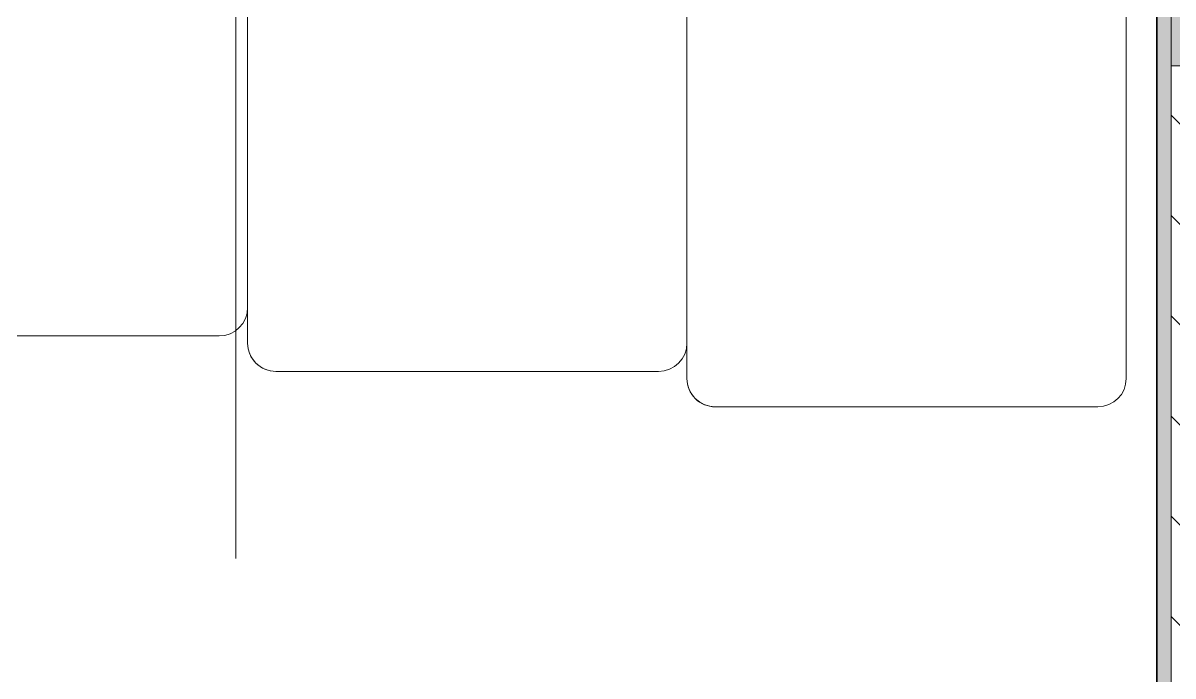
# Model space of a CAD drawing. Header units: millimetres. Extents: x 81494 to 296443, y -8553 to 29000.
# Drawn here: x 105510 to 107132, y 1539 to 2460 of the extents above; entities that cross this region are included whole.
import ezdxf

# ---------------------------------------------------------------- set-up
doc = ezdxf.new("R2010")
doc.units = ezdxf.units.MM
doc.linetypes.add('Осевая', pattern=[3175, 635, -476.25, 1587.5, -476.25])
for name, color, linetype, lineweight in [('A-GENM', 7, 'Continuous', 9), ('A-WALL', 7, 'Continuous', 9), ('I-WALL', 7, 'Continuous', 9), ('Оси-2', 7, 'Осевая', 9)]:
    doc.layers.add(name, color=color, linetype=linetype, lineweight=lineweight)
for name, color, linetype, lineweight, true_color in [('A-WALL-1', 9, 'Continuous', 9, 0x808080), ('A-WALL-FNSH-1', 9, 'Continuous', 9, 0x808080), ('I-FURN-1', 9, 'Continuous', 9, 0x808080)]:
    doc.layers.add(name, color=color, linetype=linetype, lineweight=lineweight, true_color=true_color)

# ---------------------------------------------------------------- blocks, each defined once
blk = doc.blocks.new('Bed - Small Sizes - 1_118-V38-План расстановки мебели и оборудования 1 этажа в осях 23_1-33')
at = {"layer": 'I-FURN-1'}
for p, q in [((247.3, 1550), (-292.7, 1550)), ((-292.7, 1550), (247.3, 1550)), ((-332.7, 1510), (-332.7, 460)), ((-332.7, 460), (-332.7, 1510)), ((287.3, 657.7), (287.3, 1510)), ((287.3, 1510), (287.3, 1460)), ((287.3, 1460), (287.3, 657.7)), ((287.3, 657.7), (-212.7, 460)), ((-212.7, 460), (287.3, 657.7)), ((-212.7, 460), (287.3, 657.7)), ((287.3, 460), (287.3, 657.7)), ((287.3, 657.7), (287.3, 510)), ((287.3, 510), (287.3, 657.7)), ((287.3, 657.7), (287.3, 510)), ((287.3, 510), (287.3, 460)), ((287.3, 90), (287.3, 510)), ((287.3, 510), (287.3, 90)), ((-212.7, 460), (-332.7, 460)), ((-332.7, 460), (-332.7, 40)), ((-332.7, 40), (-332.7, 460)), ((-332.7, 460), (-212.7, 460)), ((-332.7, 460), (-332.7, 40)), ((-332.7, 40), (-332.7, 460)), ((-332.7, 460), (-212.7, 460)), ((287.3, 460), (-212.7, 460)), ((-212.7, 460), (287.3, 460)), ((-212.7, 460), (287.3, 460)), ((287.3, 460), (-212.7, 460)), ((-212.7, 460), (287.3, 460)), ((287.3, 40), (287.3, 460)), ((287.3, 460), (287.3, 90)), ((-277.5, 446.2), (-242.7, 420)), ((-277.5, 26.2), (-277.5, 446.2)), ((-277.5, 446.2), (232.5, 446.2)), ((-277.5, 446.2), (232.5, 446.2)), ((-277.5, 26.2), (-277.5, 446.2)), ((232.5, 446.2), (197.3, 420)), ((232.5, 446.2), (232.5, 26.2)), ((232.5, 446.2), (232.5, 26.2)), ((287.3, 90), (287.3, 40)), ((287.3, 40), (287.3, 90)), ((287.3, 90), (287.3, 40)), ((-277.5, 26.2), (-242.7, 60)), ((232.5, 26.2), (197.3, 60)), ((232.5, 26.2), (-277.5, 26.2)), ((232.5, 26.2), (-277.5, 26.2)), ((-292.7, 0), (247.3, 0)), ((247.3, 0), (-292.7, 0)), ((-292.7, 0), (247.3, 0)), ((247.3, 0), (-292.7, 0))]:
    blk.add_line(p, q, dxfattribs=at)
for centre, start, end in [((-292.7, 1510), 90, 180), ((-292.7, 1510), 90, 180), ((247.3, 1510), 360, 90), ((247.3, 1510), 0, 90), ((-292.7, 40), 180, 270), ((-292.7, 40), 180, 270), ((-292.7, 40), 180, 270), ((-292.7, 40), 180, 270), ((247.3, 40), 270, 360), ((247.3, 40), 270, 0), ((247.3, 40), 270, 360), ((247.3, 40), 270, 360)]:
    blk.add_arc(centre, 40, start, end, dxfattribs=at)
blk = doc.blocks.new('Bed - Small Sizes - Single 5-V39-План расстановки мебели и оборудования 1 этажа в осях 23_1-33')
at = {"layer": 'I-FURN-1'}
for p, q in [((247.3, 1450), (-292.7, 1450)), ((-292.7, 1450), (247.3, 1450)), ((-332.7, 1410), (-332.7, 607.7)), ((-332.7, 607.7), (-332.7, 1410)), ((287.3, 657.7), (287.3, 1410)), ((287.3, 1410), (287.3, 1360)), ((287.3, 1360), (287.3, 657.7)), ((287.3, 657.7), (-212.7, 460)), ((-212.7, 460), (287.3, 657.7)), ((-212.7, 460), (287.3, 657.7)), ((287.3, 460), (287.3, 657.7)), ((287.3, 657.7), (287.3, 510)), ((287.3, 510), (287.3, 657.7)), ((287.3, 657.7), (287.3, 510)), ((-332.7, 607.7), (-332.7, 460)), ((-332.7, 460), (-332.7, 607.7)), ((287.3, 510), (287.3, 460)), ((287.3, 90), (287.3, 510)), ((287.3, 510), (287.3, 90)), ((-212.7, 460), (-332.7, 460)), ((-332.7, 460), (-332.7, 410)), ((-332.7, 40), (-332.7, 460)), ((-332.7, 460), (-212.7, 460)), ((-332.7, 460), (-332.7, 40)), ((-332.7, 40), (-332.7, 460)), ((-332.7, 460), (-212.7, 460)), ((287.3, 460), (-212.7, 460)), ((-212.7, 460), (287.3, 460)), ((-212.7, 460), (287.3, 460)), ((287.3, 460), (-212.7, 460)), ((-212.7, 460), (287.3, 460)), ((287.3, 40), (287.3, 460)), ((287.3, 460), (287.3, 90)), ((-277.5, 446.2), (-242.7, 420)), ((-277.5, 26.2), (-277.5, 446.2)), ((-277.5, 446.2), (232.5, 446.2)), ((-277.5, 446.2), (232.5, 446.2)), ((-277.5, 26.2), (-277.5, 446.2)), ((232.5, 446.2), (197.3, 420)), ((232.5, 446.2), (232.5, 26.2)), ((232.5, 446.2), (232.5, 26.2)), ((-332.7, 410), (-332.7, 40)), ((287.3, 90), (287.3, 40)), ((287.3, 40), (287.3, 90)), ((287.3, 90), (287.3, 40)), ((-277.5, 26.2), (-242.7, 60)), ((232.5, 26.2), (197.3, 60)), ((232.5, 26.2), (-277.5, 26.2)), ((232.5, 26.2), (-277.5, 26.2)), ((-292.7, 0), (247.3, 0)), ((247.3, 0), (-292.7, 0)), ((-292.7, 0), (247.3, 0)), ((247.3, 0), (-292.7, 0))]:
    blk.add_line(p, q, dxfattribs=at)
for centre, start, end in [((-292.7, 1410), 90, 180), ((-292.7, 1410), 90, 180), ((247.3, 1410), 360, 90), ((247.3, 1410), 0, 90), ((-292.7, 40), 180, 270), ((-292.7, 40), 180, 270), ((-292.7, 40), 180, 270), ((-292.7, 40), 180, 270), ((247.3, 40), 270, 360), ((247.3, 40), 270, 0), ((247.3, 40), 270, 360), ((247.3, 40), 270, 360)]:
    blk.add_arc(centre, 40, start, end, dxfattribs=at)
blk = doc.blocks.new('Bed - Small Sizes - Single 6-25586208-План расстановки мебели и оборудования 1 этажа в осях 23_1-33')
at = {"layer": 'I-FURN-1'}
for p, q in [((247.3, 1350), (-292.7, 1350)), ((-292.7, 1350), (247.3, 1350)), ((-332.7, 1310), (-332.7, 607.7)), ((-332.7, 607.7), (-332.7, 1310)), ((287.3, 657.7), (287.3, 1310)), ((287.3, 1310), (287.3, 657.7)), ((287.3, 657.7), (-212.7, 460)), ((-212.7, 460), (287.3, 657.7)), ((-212.7, 460), (287.3, 657.7)), ((287.3, 460), (287.3, 657.7)), ((287.3, 657.7), (287.3, 460)), ((287.3, 40), (287.3, 657.7)), ((287.3, 657.7), (287.3, 40)), ((-332.7, 607.7), (-332.7, 460)), ((-332.7, 460), (-332.7, 607.7)), ((-212.7, 460), (-332.7, 460)), ((-332.7, 460), (-332.7, 410)), ((-332.7, 40), (-332.7, 460)), ((-332.7, 460), (-212.7, 460)), ((-332.7, 460), (-332.7, 40)), ((-332.7, 40), (-332.7, 460)), ((-332.7, 460), (-212.7, 460)), ((287.3, 460), (-212.7, 460)), ((-212.7, 460), (287.3, 460)), ((-212.7, 460), (287.3, 460)), ((287.3, 460), (-212.7, 460)), ((-212.7, 460), (287.3, 460)), ((287.3, 40), (287.3, 460)), ((287.3, 460), (287.3, 40)), ((-277.5, 446.2), (-242.7, 420)), ((-277.5, 26.2), (-277.5, 446.2)), ((-277.5, 446.2), (232.5, 446.2)), ((-277.5, 446.2), (232.5, 446.2)), ((-277.5, 26.2), (-277.5, 446.2)), ((232.5, 446.2), (197.3, 420)), ((232.5, 446.2), (232.5, 26.2)), ((232.5, 446.2), (232.5, 26.2)), ((-332.7, 410), (-332.7, 40)), ((-277.5, 26.2), (-242.7, 60)), ((232.5, 26.2), (197.3, 60)), ((232.5, 26.2), (-277.5, 26.2)), ((232.5, 26.2), (-277.5, 26.2)), ((-292.7, 0), (247.3, 0)), ((247.3, 0), (-292.7, 0)), ((-292.7, 0), (247.3, 0)), ((247.3, 0), (-292.7, 0))]:
    blk.add_line(p, q, dxfattribs=at)
for centre, start, end in [((-292.7, 1310), 90, 180), ((-292.7, 1310), 90, 180), ((247.3, 1310), 360, 90), ((247.3, 1310), 360, 90), ((-292.7, 40), 180, 270), ((-292.7, 40), 180, 270), ((-292.7, 40), 180, 270), ((-292.7, 40), 180, 270), ((247.3, 40), 270, 360), ((247.3, 40), 270, 0), ((247.3, 40), 270, 360), ((247.3, 40), 270, 360)]:
    blk.add_arc(centre, 40, start, end, dxfattribs=at)
blk = doc.blocks.new('Рисунок_горы - Рисунок_горы-31934381-План расстановки мебели и оборудования 1 этажа в осях 23_1-33')
at = {"layer": 'A-GENM'}
for p, q in [((107109, 5509.4), (107109, 537.3)), ((107109, 1721.7), (107109, 2520.4)), ((107109, 2349.5), (107109, 2318.8)), ((107109, 1892.3), (107109, 1912.9)), ((107109, 1600.7), (107109, 1631.9)), ((107109, 1247.5), (107109, 1581.1))]:
    blk.add_line(p, q, dxfattribs=at)
for points in [[(107109, 2525.4), (107109, 2507.2), (107109, 2429.8), (107109, 2406.1)], [(107109, 2405.3), (107109, 2304), (107109, 2038.3), (107109, 1883.2)], [(107109, 2320.5), (107109, 2323.6), (107109, 2328.7), (107109, 2337.1)], [(107109, 1964.2), (107109, 1942.5), (107109, 1888.8), (107109, 1862.5)], [(107109, 1892), (107109, 1892.1), (107109, 1892.2), (107109, 1892.3)], [(107109, 1846.5), (107109, 1852.9), (107109, 1864.9), (107109, 1884.9)], [(107109, 1726.9), (107109, 1726.2), (107109, 1724.5), (107109, 1721.7)], [(107109, 1582.9), (107109, 1585.7), (107109, 1591.5), (107109, 1600.7)]]:
    blk.add_open_spline(points, degree=3, dxfattribs=at)
for points, knots in [([(107109, 2444.2), (107109, 2444.2), (107109, 2463.7), (107109, 2510.3), (107109, 2522.5)], [0.7142857, 0.7142857, 0.7142857, 0.7142857, 0.7142857, 0.9587876, 0.9587876, 0.9587876, 0.9587876]), ([(107109, 2510.3), (107109, 2510.3), (107109, 2483), (107109, 2428.7), (107109, 2405.3)], [0.798561151, 0.798561151, 0.798561151, 0.798561151, 0.798561161, 0.805755396, 0.805755396, 0.805755396, 0.805755396]), ([(107109, 2337.1), (107109, 2337.1), (107109, 2349.8), (107109, 2431.6), (107109, 2444.2)], [0.5714286, 0.5714286, 0.5714286, 0.5714286, 0.5714286, 0.7142857, 0.7142857, 0.7142857, 0.7142857]), ([(107109, 2406.1), (107109, 2406.1), (107109, 2382.9), (107109, 2358.8), (107109, 2349.5)], [0.1428571, 0.1428571, 0.1428571, 0.1428571, 0.1428572, 0.2857143, 0.2857143, 0.2857143, 0.2857143]), ([(107109, 2007.8), (107109, 2007.8), (107109, 2064), (107109, 2377.7), (107109, 2405.3)], [0.8823529, 0.8823529, 0.8823529, 0.8823529, 0.882353, 1, 1, 1, 1]), ([(107109, 2405.3), (107109, 2405.3), (107109, 2377.7), (107109, 2064), (107109, 2007.8)], [0.805755396, 0.805755396, 0.805755396, 0.805755396, 0.805755406, 0.81294964, 0.81294964, 0.81294964, 0.81294964]), ([(107109, 1929.2), (107109, 1929.2), (107109, 1953.8), (107109, 1980.6), (107109, 2007.8)], [0.82352941, 0.82352941, 0.82352941, 0.82352941, 0.82352942, 0.88235294, 0.88235294, 0.88235294, 0.88235294]), ([(107109, 2007.8), (107109, 2007.8), (107109, 1980.6), (107109, 1953.8), (107109, 1929.2)], [0.81294964, 0.81294964, 0.81294964, 0.81294964, 0.81294965, 0.820143885, 0.820143885, 0.820143885, 0.820143885]), ([(107109, 1912.9), (107109, 1912.9), (107109, 1929.2), (107109, 1947.2), (107109, 1957.2)], [0.75, 0.75, 0.75, 0.75, 0.75, 0.9031557, 0.9031557, 0.9031557, 0.9031557]), ([(107109, 1768.2), (107109, 1768.2), (107109, 1809.1), (107109, 1902.5), (107109, 1929.2)], [0.76470588, 0.76470588, 0.76470588, 0.76470588, 0.76470589, 0.82352941, 0.82352941, 0.82352941, 0.82352941]), ([(107109, 1929.2), (107109, 1929.2), (107109, 1902.5), (107109, 1809.1), (107109, 1768.2)], [0.820143885, 0.820143885, 0.820143885, 0.820143885, 0.820143895, 0.827338129, 0.827338129, 0.827338129, 0.827338129]), ([(107109, 1884.9), (107109, 1884.9), (107109, 1886.1), (107109, 1887), (107109, 1887.6)], [0.5, 0.5, 0.5, 0.5, 0.50000001, 0.51734459, 0.51734459, 0.51734459, 0.51734459]), ([(107109, 1883.2), (107109, 1883.2), (107109, 1772), (107109, 1712.3), (107109, 1580.9)], [0.05882353, 0.05882353, 0.05882353, 0.05882353, 0.05882354, 0.11764706, 0.11764706, 0.11764706, 0.11764706]), ([(107109, 1862.5), (107109, 1862.5), (107109, 1860.3), (107109, 1858.7), (107109, 1857.3)], [0.125, 0.125, 0.125, 0.125, 0.12500001, 0.14766433, 0.14766433, 0.14766433, 0.14766433]), ([(107109, 1718.4), (107109, 1718.4), (107109, 1753.4), (107109, 1751.2), (107109, 1768.2)], [0.70588235, 0.70588235, 0.70588235, 0.70588235, 0.70588236, 0.76470588, 0.76470588, 0.76470588, 0.76470588]), ([(107109, 1768.2), (107109, 1768.2), (107109, 1751.2), (107109, 1753.4), (107109, 1718.4)], [0.827338129, 0.827338129, 0.827338129, 0.827338129, 0.827338139, 0.834532374, 0.834532374, 0.834532374, 0.834532374]), ([(107109, 1684.9), (107109, 1684.9), (107109, 1707.2), (107109, 1723.9), (107109, 1726.9)], [0.76119403, 0.76119403, 0.76119403, 0.76119403, 0.76119404, 0.77147012, 0.77147012, 0.77147012, 0.77147012]), ([(107109, 1642.2), (107109, 1642.2), (107109, 1668.1), (107109, 1694.9), (107109, 1718.4)], [0.64705882, 0.64705882, 0.64705882, 0.64705882, 0.64705883, 0.70588235, 0.70588235, 0.70588235, 0.70588235]), ([(107109, 1718.4), (107109, 1718.4), (107109, 1694.9), (107109, 1668.1), (107109, 1642.2)], [0.834532374, 0.834532374, 0.834532374, 0.834532374, 0.834532384, 0.841726619, 0.841726619, 0.841726619, 0.841726619]), ([(107109, 1640.8), (107109, 1640.8), (107109, 1660.5), (107109, 1675.7), (107109, 1684.9)], [0.74626866, 0.74626866, 0.74626866, 0.74626866, 0.74626867, 0.76119403, 0.76119403, 0.76119403, 0.76119403]), ([(107109, 1558.2), (107109, 1558.2), (107109, 1580), (107109, 1611), (107109, 1642.2)], [0.58823529, 0.58823529, 0.58823529, 0.58823529, 0.5882353, 0.64705882, 0.64705882, 0.64705882, 0.64705882]), ([(107109, 1642.2), (107109, 1642.2), (107109, 1611), (107109, 1580), (107109, 1558.2)], [0.841726619, 0.841726619, 0.841726619, 0.841726619, 0.841726629, 0.848920863, 0.848920863, 0.848920863, 0.848920863]), ([(107109, 1631.9), (107109, 1631.9), (107109, 1634.7), (107109, 1638.3), (107109, 1640.8)], [0.73134328, 0.73134328, 0.73134328, 0.73134328, 0.73134329, 0.74626866, 0.74626866, 0.74626866, 0.74626866]), ([(107109, 1580.9), (107109, 1580.9), (107109, 1528.6), (107109, 1484.2), (107109, 1440.4)], [0.11764706, 0.11764706, 0.11764706, 0.11764706, 0.11764707, 0.17647059, 0.17647059, 0.17647059, 0.17647059]), ([(107109, 1280.5), (107109, 1280.5), (107109, 1367.8), (107109, 1473.8), (107109, 1558.2)], [0.52941176, 0.52941176, 0.52941176, 0.52941176, 0.52941177, 0.58823529, 0.58823529, 0.58823529, 0.58823529]), ([(107109, 1558.2), (107109, 1558.2), (107109, 1473.8), (107109, 1367.8), (107109, 1280.5)], [0.848920863, 0.848920863, 0.848920863, 0.848920863, 0.848920873, 0.856115108, 0.856115108, 0.856115108, 0.856115108])]:
    blk.add_open_spline(points, degree=3, knots=knots, dxfattribs=at)

msp = doc.modelspace()

# ---------------------------------------------------------------- hatches: boundary and pattern name
at = {"layer": 'I-WALL'}
h = msp.add_hatch(dxfattribs=at)
h.set_pattern_fill('FP_2', color=256, style=0, pattern_type=2)
h.set_pattern_definition([(45, (0, 0), (-57.024626, 57.024626), []), (45, (57.025, 0), (-57.024626, 57.024626), [100.806, -20.161, 3.353, -16.808])])
h.paths.add_polyline_path([(107330, 2400), (107350, 2400), (107350, 10600), (107130, 10600), (107130, 2400)])
h = msp.add_hatch(dxfattribs=at)
h.set_pattern_fill('FP_67', color=256, style=0, pattern_type=2)
h.set_pattern_definition([(0, (0, 0), (121.92, 30.48), [10.058, -81.382, 10.058, -81.382, -487.68]), (0, (0, 0), (121.92, 30.48), [-182.88, 10.058, -172.822, 10.058, -81.382, -213.36]), (0, (0, 0), (121.92, 30.48), [-457.2, 10.058, -50.902, 10.058, -142.342]), (120, (45.72, 15.24), (-87.356454, 90.345817), [10.058, -81.382, 10.058, -81.382, -487.68]), (120, (45.72, 15.24), (-87.356454, 90.345817), [-182.88, 10.058, -172.822, 10.058, -81.382, -213.36]), (120, (45.72, 15.24), (-87.356454, 90.345817), [-457.2, 10.058, -50.902, 10.058, -142.342]), (240, (60.96, 76.2), (-34.563546, -120.825817), [10.058, -81.382, 10.058, -81.382, -487.68]), (240, (60.96, 76.2), (-34.563546, -120.825817), [-182.88, 10.058, -172.822, 10.058, -81.382, -213.36]), (240, (60.96, 76.2), (-34.563546, -120.825817), [-457.2, 10.058, -50.902, 10.058, -142.342])])
h.paths.add_polyline_path([(107130, 150), (107130, 10380), (107110, 10380), (107110, 150)])
h = msp.add_hatch(dxfattribs=at)
h.set_pattern_fill('FP_4', color=256, style=0, pattern_type=2)
h.set_pattern_definition([(135, (0, 0), (-70.71068, -70.71068), [])])
h.paths.add_polyline_path([(107330, 150), (107330, 2400), (107130, 2400), (107130, 150), (107164.5, 150)])

# ---------------------------------------------------------------- linework, layer by layer
at = {"layer": 'A-WALL'}
msp.add_line((107130, 2400), (107380, 2400), dxfattribs=at)
at = {"layer": 'A-WALL-1'}
for p, q in [((107130, 150), (107130, 10600)), ((107110, 10380), (107110, 170))]:
    msp.add_line(p, q, dxfattribs=at)
at = {"layer": 'A-WALL-FNSH-1'}
for p, q in [((107109, 2724.4), (107109, 2127.4)), ((107109, 2127.4), (107110, 2127.4))]:
    msp.add_line(p, q, dxfattribs=at)
at = {"layer": 'I-WALL'}
for p, q in [((107110, 2439.2), (107109, 2439.2)), ((107110, 2427.4), (107109, 2427.4)), ((107109, 2426.5), (107110, 2426.5)), ((107109, 2426.3), (107110, 2426.3)), ((107110, 2425.4), (107109, 2425.4)), ((107110, 2336.8), (107109, 2336.8)), ((107109, 2261.2), (107110, 2261.2)), ((107110, 2204.3), (107109, 2204.3)), ((107110, 2119.3), (107109, 2119.3)), ((107109, 2118.4), (107109, 2119.3)), ((107109, 2118.6), (107110, 2118.6)), ((107109, 2094.4), (107110, 2094.4)), ((107110, 2044.2), (107109, 2044.2)), ((107110, 2041.4), (107109, 2041.4)), ((107109, 1959.2), (107110, 1959.2)), ((107109, 1958.4), (107109, 1959.2)), ((107109, 1958.4), (107110, 1958.4)), ((107110, 1956.3), (107109, 1956.3)), ((107109, 1955.5), (107109, 1956.3)), ((107109, 1954.3), (107110, 1954.3)), ((107109, 1934.4), (107110, 1934.4)), ((107109, 1931.5), (107110, 1931.5)), ((107110, 1757.7), (107109, 1757.7)), ((107109, 1732.8), (107109, 1733.7)), ((107110, 1732.8), (107109, 1732.8)), ((107109, 1732.4), (107110, 1732.4)), ((107109, 1647.8), (107110, 1647.8))]:
    msp.add_line(p, q, dxfattribs=at)
msp.add_open_spline([(107109, 2336.8), (107109, 2692.7), (107109, 2921.9), (107109, 3024.6)], degree=3, dxfattribs=at)
for points, knots in [([(107109, 2520.3), (107109, 2505.3), (107109, 2419.6), (107109, 2319.5), (107109, 2210.9), (107109, 2153.1), (107109, 2127.4)], [-6.162598, -6.162598, -6.162598, -6.162598, -5.841242, -5.357175, -4.854531, -4.467065, -4.467065, -4.467065, -4.467065]), ([(107109, 2427.4), (107109, 2434.7), (107109, 2441.3), (107109, 2436.6), (107109, 2409.2), (107109, 2368.8), (107109, 2329.1), (107109, 2312.8), (107109, 2288.3), (107109, 2271.9), (107109, 2265.8), (107109, 2261.8), (107109, 2261.2), (107109, 2261.2)], [-2.06349, -2.06349, -2.06349, -2.06349, -2.003958, -1.932377, -1.83765, -1.718064, -1.60162, -1.47574, -1.346732, -1.215733, -1.118036, -1.016352, -0.956981, -0.956981, -0.956981, -0.956981]), ([(107109, 2260), (107109, 2260.1), (107109, 2260.6), (107109, 2264.7), (107109, 2270.8), (107109, 2287.1), (107109, 2311.7), (107109, 2327.9), (107109, 2367.6), (107109, 2408), (107109, 2435.5), (107109, 2440.1), (107109, 2433.5), (107109, 2426.3)], [-1.106509, -1.106509, -1.106509, -1.106509, -1.047139, -0.945454, -0.847758, -0.716759, -0.587751, -0.46187, -0.345426, -0.22584, -0.131113, -0.059532, 0, 0, 0, 0]), ([(107109, 2261.2), (107109, 2261.2), (107109, 2261.5), (107109, 2263.3), (107109, 2271.2), (107109, 2278.1), (107109, 2280.4), (107109, 2284.6), (107109, 2303.4), (107109, 2332.3), (107109, 2366.2), (107109, 2394.7), (107109, 2421.8), (107109, 2426.5)], [-0.9540591, -0.9540591, -0.9540591, -0.9540591, -0.9092452, -0.8051318, -0.7451716, -0.7166789, -0.6965105, -0.6546649, -0.5682867, -0.4333632, -0.2781403, -0.1149887, 0, 0, 0, 0]), ([(107109, 2425.4), (107109, 2420.7), (107109, 2393.5), (107109, 2365), (107109, 2331.2), (107109, 2302.3), (107109, 2283.4), (107109, 2279.3), (107109, 2277), (107109, 2270.1), (107109, 2262.1), (107109, 2260.4), (107109, 2260), (107109, 2260)], [-2.0634904, -2.0634904, -2.0634904, -2.0634904, -1.9485017, -1.7853501, -1.6301272, -1.4952038, -1.4088255, -1.3669799, -1.3468115, -1.3183188, -1.2583586, -1.1542453, -1.1094313, -1.1094313, -1.1094313, -1.1094313]), ([(107109, 1194), (107109, 1276.7), (107109, 1348.4), (107109, 1416.5), (107109, 1517.5), (107109, 1602.7), (107109, 1691.2), (107109, 1741.8), (107109, 1787), (107109, 1853.5), (107109, 1904.5), (107109, 1993.2), (107109, 2103.1), (107109, 2230.4), (107109, 2336.8)], [-3.148159, -3.148159, -3.148159, -3.148159, -2.909165, -2.649209, -2.353816, -2.041529, -1.777741, -1.583235, -1.38353, -1.183403, -0.943863, -0.682808, -0.35743, 0, 0, 0, 0]), ([(107109, 2119.3), (107109, 2127.3), (107109, 2132.4), (107109, 2138.1), (107109, 2147.3), (107109, 2156.2), (107109, 2166.5), (107109, 2175.2), (107109, 2183.6), (107109, 2190), (107109, 2198), (107109, 2202.9), (107109, 2205.5), (107109, 2198.8), (107109, 2177.8), (107109, 2136.8), (107109, 2111.1), (107109, 2095.9), (107109, 2095.9), (107109, 2093.8), (107109, 2095.5), (107109, 2099.6), (107109, 2106.2), (107109, 2118.4)], [-1.570099, -1.570099, -1.570099, -1.570099, -1.541159, -1.501754, -1.446541, -1.382724, -1.319119, -1.257396, -1.183774, -1.104802, -1.027747, -0.955254, -0.896935, -0.833013, -0.751105, -0.652602, -0.534539, -0.451116, -0.365944, -0.289006, -0.185438, -0.086085, 0, 0, 0, 0]), ([(107109, 2117.7), (107109, 2105.5), (107109, 2098.9), (107109, 2094.8), (107109, 2093.1), (107109, 2095.2), (107109, 2095.2), (107109, 2110.5), (107109, 2136.1), (107109, 2177.1), (107109, 2198.1), (107109, 2204.8), (107109, 2202.2), (107109, 2197.3), (107109, 2189.4), (107109, 2182.9), (107109, 2174.5), (107109, 2165.8), (107109, 2155.5), (107109, 2146.6), (107109, 2137.5), (107109, 2131.7), (107109, 2126.6), (107109, 2118.6)], [-1.570099, -1.570099, -1.570099, -1.570099, -1.484014, -1.384661, -1.281093, -1.204155, -1.118982, -1.03556, -0.917496, -0.818994, -0.737085, -0.673164, -0.614845, -0.542352, -0.465296, -0.386325, -0.312703, -0.250979, -0.187375, -0.123558, -0.068344, -0.028939, 0, 0, 0, 0]), ([(107109, 1959.2), (107109, 1967.3), (107109, 1972.3), (107109, 1978.1), (107109, 1987.3), (107109, 1996.1), (107109, 2006.4), (107109, 2015.2), (107109, 2023.5), (107109, 2030), (107109, 2037.9), (107109, 2042.9), (107109, 2045.4), (107109, 2038.7), (107109, 2017.8), (107109, 1976.7), (107109, 1951.1), (107109, 1935.8), (107109, 1935.8), (107109, 1933.8), (107109, 1935.4), (107109, 1939.5), (107109, 1946.1), (107109, 1958.4)], [-1.570099, -1.570099, -1.570099, -1.570099, -1.541159, -1.501754, -1.446541, -1.382724, -1.319119, -1.257396, -1.183774, -1.104802, -1.027747, -0.955254, -0.896935, -0.833013, -0.751105, -0.652602, -0.534539, -0.451116, -0.365944, -0.289006, -0.185438, -0.086085, 0, 0, 0, 0]), ([(107109, 1957.5), (107109, 1945.3), (107109, 1938.7), (107109, 1934.6), (107109, 1932.9), (107109, 1935), (107109, 1935), (107109, 1950.2), (107109, 1975.8), (107109, 2016.9), (107109, 2037.9), (107109, 2044.6), (107109, 2042), (107109, 2037), (107109, 2029.1), (107109, 2022.7), (107109, 2014.3), (107109, 2005.5), (107109, 1995.3), (107109, 1986.4), (107109, 1977.2), (107109, 1971.5), (107109, 1966.4), (107109, 1958.4)], [-1.570099, -1.570099, -1.570099, -1.570099, -1.484014, -1.384661, -1.281093, -1.204155, -1.118982, -1.03556, -0.917496, -0.818994, -0.737085, -0.673164, -0.614845, -0.542352, -0.465296, -0.386325, -0.312703, -0.250979, -0.187375, -0.123558, -0.068344, -0.028939, 0, 0, 0, 0]), ([(107109, 1956.3), (107109, 1964.4), (107109, 1969.4), (107109, 1975.2), (107109, 1984.4), (107109, 1993.2), (107109, 2003.5), (107109, 2012.3), (107109, 2020.6), (107109, 2027.1), (107109, 2035), (107109, 2040), (107109, 2042.6), (107109, 2035.9), (107109, 2014.9), (107109, 1973.8), (107109, 1948.2), (107109, 1932.9), (107109, 1932.9), (107109, 1930.9), (107109, 1932.5), (107109, 1936.6), (107109, 1943.3), (107109, 1955.5)], [-1.570099, -1.570099, -1.570099, -1.570099, -1.541159, -1.501754, -1.446541, -1.382724, -1.319119, -1.257396, -1.183774, -1.104802, -1.027747, -0.955254, -0.896935, -0.833013, -0.751105, -0.652602, -0.534539, -0.451116, -0.365944, -0.289006, -0.185438, -0.086085, 0, 0, 0, 0]), ([(107109, 1953.4), (107109, 1941.2), (107109, 1934.6), (107109, 1930.4), (107109, 1928.8), (107109, 1930.9), (107109, 1930.9), (107109, 1946.1), (107109, 1971.7), (107109, 2012.8), (107109, 2033.8), (107109, 2040.5), (107109, 2037.9), (107109, 2032.9), (107109, 2025), (107109, 2018.5), (107109, 2010.2), (107109, 2001.4), (107109, 1991.2), (107109, 1982.3), (107109, 1973.1), (107109, 1967.4), (107109, 1962.3), (107109, 1954.3)], [-1.570099, -1.570099, -1.570099, -1.570099, -1.484014, -1.384661, -1.281093, -1.204155, -1.118982, -1.03556, -0.917496, -0.818994, -0.737085, -0.673164, -0.614845, -0.542352, -0.465296, -0.386325, -0.312703, -0.250979, -0.187375, -0.123558, -0.068344, -0.028939, 0, 0, 0, 0]), ([(107109, 1733.7), (107109, 1745.9), (107109, 1752.5), (107109, 1756.7), (107109, 1758.3), (107109, 1756.3), (107109, 1756.3), (107109, 1741), (107109, 1715.4), (107109, 1674.3), (107109, 1653.3), (107109, 1646.6), (107109, 1649.2), (107109, 1654.2), (107109, 1662.1), (107109, 1668.6), (107109, 1676.9), (107109, 1685.7), (107109, 1695.9), (107109, 1704.8), (107109, 1714), (107109, 1719.7), (107109, 1724.8), (107109, 1732.8)], [-1.570099, -1.570099, -1.570099, -1.570099, -1.484014, -1.384661, -1.281093, -1.204155, -1.118982, -1.03556, -0.917496, -0.818994, -0.737085, -0.673164, -0.614845, -0.542352, -0.465296, -0.386325, -0.312703, -0.250979, -0.187375, -0.123558, -0.068344, -0.028939, 0, 0, 0, 0]), ([(107109, 1732.4), (107109, 1724.4), (107109, 1719.3), (107109, 1713.6), (107109, 1704.4), (107109, 1695.5), (107109, 1685.3), (107109, 1676.5), (107109, 1668.1), (107109, 1661.7), (107109, 1653.7), (107109, 1648.8), (107109, 1646.2), (107109, 1652.9), (107109, 1673.9), (107109, 1715), (107109, 1740.6), (107109, 1755.8), (107109, 1755.8), (107109, 1757.9), (107109, 1756.2), (107109, 1752.1), (107109, 1745.5), (107109, 1733.3)], [-1.570099, -1.570099, -1.570099, -1.570099, -1.541159, -1.501754, -1.446541, -1.382724, -1.319119, -1.257396, -1.183774, -1.104802, -1.027747, -0.955254, -0.896935, -0.833013, -0.751105, -0.652602, -0.534539, -0.451116, -0.365944, -0.289006, -0.185438, -0.086085, 0, 0, 0, 0])]:
    msp.add_open_spline(points, degree=3, knots=knots, dxfattribs=at)
at = {"layer": 'Оси-2'}
msp.add_line((105810, 593.7), (105810, 19528.3), dxfattribs=at)

# ---------------------------------------------------------------- block references
at = {"layer": 'A-GENM'}
msp.add_blockref('Рисунок_горы - Рисунок_горы-31934381-План расстановки мебели и оборудования 1 этажа в осях 23_1-33', (0, 0), dxfattribs=at)
at = {"layer": 'I-FURN-1', "rotation": 180}
for name, p in [('Bed - Small Sizes - 1_118-V38-План расстановки мебели и оборудования 1 этажа в осях 23_1-33', (106733.8, 3469)), ('Bed - Small Sizes - Single 5-V39-План расстановки мебели и оборудования 1 этажа в осях 23_1-33', (106113.8, 3419)), ('Bed - Small Sizes - Single 6-25586208-План расстановки мебели и оборудования 1 этажа в осях 23_1-33', (105493.8, 3369))]:
    msp.add_blockref(name, p, dxfattribs=at)

doc.saveas('drawing.dxf')
